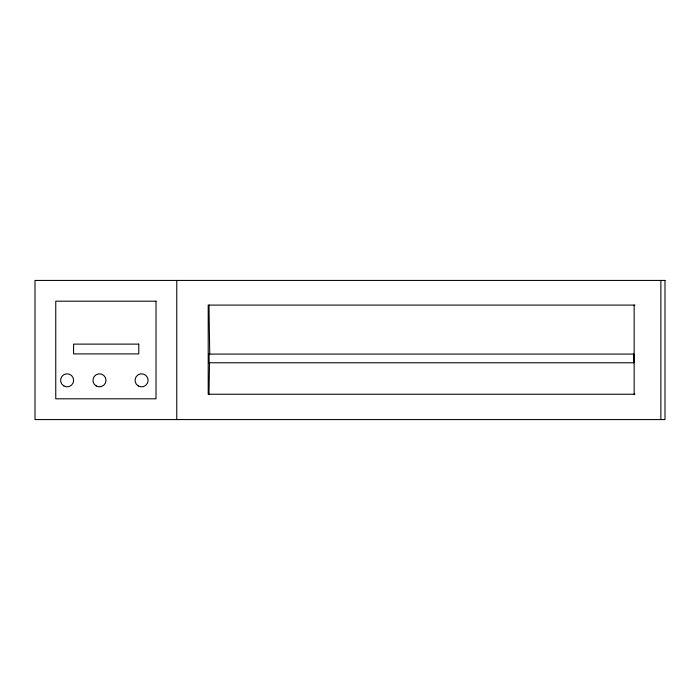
<?xml version="1.0" encoding="UTF-8"?>
<svg xmlns="http://www.w3.org/2000/svg" width="700" height="700" viewBox="0 0 700 700"><rect width="100%" height="100%" fill="white"/><g stroke="black" fill="none" stroke-linecap="round" stroke-linejoin="round"><path stroke-width="1.05" d="M208.985 394.24L209.519 362.766M208.784 354.078L208.784 362.766L633.64 362.766L633.762 358.418L633.64 354.078L208.784 354.078L208.784 362.766M633.64 354.078L633.64 362.766M634.926 305.095L208.206 305.095L208.206 394.24L634.926 394.24M208.985 305.095L209.72 354.287M660.87 280.429L660.87 419.571M634.148 305.095L634.148 394.24M176.768 280.429L176.768 419.571M665 280.429L35 280.429L35 419.571L665 419.571L665 280.429M156.013 301.192L55.755 301.192L55.755 398.808L156.013 398.808L156.013 301.192M138.775 344.12L73.579 344.12L73.579 353.902L138.775 353.902L138.775 344.12M63.858 385.971A6.519 6.519 0 0 0 73.64 380.328A6.519 6.519 0 0 0 63.858 374.675A6.519 6.519 0 0 0 63.858 385.971M96.215 385.971A6.519 6.519 0 0 0 105.998 380.328A6.519 6.519 0 0 0 96.215 374.675A6.519 6.519 0 0 0 96.215 385.971M138.32 385.971A6.519 6.519 0 0 0 148.111 380.328A6.519 6.519 0 0 0 138.32 374.675A6.519 6.519 0 0 0 138.32 385.971"/></g></svg>
